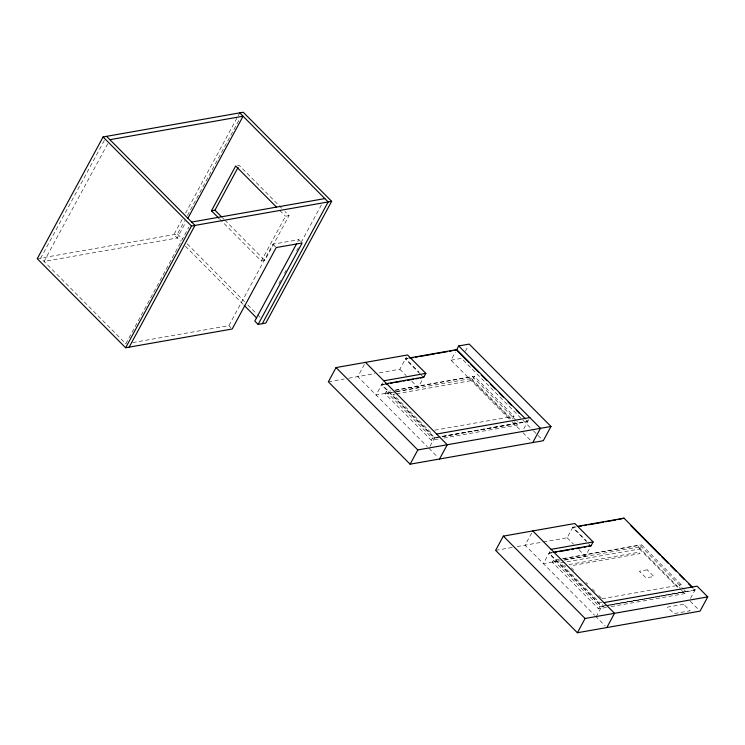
<?xml version="1.0" encoding="UTF-8"?>
<svg xmlns="http://www.w3.org/2000/svg" width="745" height="745" viewBox="0 0 745 745"><rect width="100%" height="100%" fill="white"/><g stroke="black" fill="none" stroke-linecap="round" stroke-linejoin="round"><path stroke-width="0.56" stroke-dasharray="3.73 2.79" d="M104.365 140.433L40.752 258.077L125.877 343.855M107.69 143.776L44.076 261.43L177.254 237.962L185.552 222.615M182.227 219.272L173.93 234.619L180.476 241.212M185.542 213.135L237.543 116.965M238.093 115.941L239.75 112.877M37.25 258.701L177.431 233.995L184.62 220.697M187.386 215.584L239.387 119.414M125.831 343.799L188.885 227.178M219.626 219.021L261.299 261.011L285.521 216.227L289.023 215.612L284.935 211.496M132.694 342.588L228.864 325.649L272.894 244.22L298.829 239.648L301.483 242.33M261.299 261.011L264.81 260.396L289.023 215.612M297.73 241.678L298.829 239.648M278.919 283.51L280.576 280.437M284.45 273.275L286.108 270.212M296.612 250.767L298.279 247.703M301.045 242.591L321.505 204.735M364.398 364.417L357.796 376.625L427.276 446.646M382.679 382.828L376.067 395.046L395.39 391.637M438.097 439.047L431.29 440.248L385.1 393.705L386.199 391.665L390.734 390.874M379.391 372.826L399.851 369.222L406.453 357.004M396.526 391.442L418.122 387.633L422.527 379.494M509.058 418.69L451.014 360.208L455.419 352.059M465.383 351.221L468.13 346.136M431.29 440.248L432.389 438.209L518.604 423.02L516.983 421.391M430.014 446.255L436.067 435.052M396.442 391.702L471.315 378.516L472.414 376.476L516.173 420.571M396.424 393.798L472.228 380.444L474.435 376.374L513.976 416.222L512.327 419.277M443.769 438.051L517.505 425.06L518.604 423.02M523.782 428.813L529.285 418.625M531.679 532.964L525.076 545.182L594.557 615.202M549.959 551.384L543.347 563.602L562.671 560.193M606.514 607.408L598.57 608.805L552.38 562.261L553.479 560.221L561.423 558.825M543.254 541.978L567.131 537.769L573.734 525.56M563.807 559.998L585.402 556.189L589.807 548.05M598.57 608.805L599.669 606.765L604.214 605.964M596.186 616.841L602.798 604.623M564.859 560.063L638.595 547.072L639.694 545.033L683.454 589.127M602.118 602.407L599.855 602.798L560.305 562.959L639.508 549L641.715 544.93L681.256 584.778L679.608 587.833M611.049 606.607L684.785 593.616L685.884 591.577L684.264 589.947M690.513 598.384L696.566 587.181M237.422 165.688L239.173 165.381L278.397 204.903M407.841 358.233L405.569 358.634L419.081 372.249M407.627 358.643L405.354 359.043L420.45 374.251M328.349 381.812L344.209 379.019M348.735 378.227L374.837 373.627M451.014 360.208L461.528 358.354L532.647 430.014M384.066 384.057L381.794 384.457L434.633 437.697L527.851 421.279L526.231 419.64M384.979 384.262L381.57 384.867L434.41 438.107L437.827 437.511M395.278 390.073L472.414 376.476M395.232 390.324L474.435 376.374M385.1 393.705L395.306 391.907M395.288 394.003L393.025 394.403L432.575 434.251M434.773 430.172L513.976 416.222M442.372 436.71L527.637 421.679L526.007 420.04M575.121 526.789L572.849 527.19L586.362 540.796M576.043 526.994L572.635 527.59L590.906 546.011M495.63 550.369L512.616 547.379M517.151 546.579L542.118 542.183M552.483 552.418L549.074 553.014L601.913 606.253L606.458 605.452M552.269 552.818L548.851 553.423L601.69 606.663L603.971 606.262M562.559 558.629L639.694 545.033M563.639 558.685L641.715 544.93M552.38 562.261L560.324 560.864M569.022 564.533L638.754 552.25L640.076 553.591L570.353 565.874M602.053 598.729L681.256 584.778M607.594 605.257L695.132 589.835L693.511 588.196M605.34 605.769L685.884 591.577M609.652 605.257L694.917 590.236L693.288 588.597M533.467 430.843L543.282 440.723M471.315 378.516L513.454 420.981M514.264 421.791L517.505 425.06M638.595 547.072L680.734 589.528M681.545 590.347L684.785 593.616M472.228 380.444L510.167 418.662M639.508 549L677.447 587.218M512.327 421.987L522.133 431.867M522.943 432.687L531.949 441.757M690.224 601.243L699.229 610.304M279.217 205.732L281.666 208.2M279.794 210.463L285.521 216.227M421.242 375.052L423.626 377.454M399.851 369.222L406.202 375.629M411.771 381.226L418.122 387.633M567.131 537.769L573.482 544.176M579.051 549.782L585.402 556.189M272.894 244.22L275.548 246.893M571.387 567.83L573.808 570.27M585.915 582.469L587.526 584.089M592.368 588.969L594.789 591.409M598.831 595.479L601.252 597.918M222.317 217.577L223.947 219.226M224.767 220.054L264.81 260.396M564.449 565.343L565.781 566.675M386.199 391.665L432.389 438.209M553.479 560.221L599.669 606.765M428.906 448.285L437.911 457.356M595.376 616.022L605.191 625.912M177.431 233.995L182.339 238.949M187.256 243.894L244.546 301.623M247.824 304.928L256.829 313.999M257.649 314.818L260.098 317.296M185.384 246.167L243.503 304.714M228.864 325.649L230.857 327.66M647.247 569.841L639.396 571.229L645.99 577.869L653.84 576.49L647.247 569.841M683.668 604.307L667.52 607.147L673.946 613.629L690.103 610.779L683.668 604.307"/><path stroke-width="1.12" d="M258.124 324.429L265.825 323.069L331.655 201.327L243.261 112.253L103.08 136.959L37.25 258.701L125.644 347.766L232.189 329.001L276.218 247.563L302.153 242.991L258.124 324.429L254.799 321.076L296.622 243.717M187.759 218.527L243.075 116.22L109.906 139.688M125.644 347.766L191.474 226.024L331.655 201.327M129.155 347.151L194.976 225.409L106.582 136.335M218.806 218.201L211.45 210.788L235.671 165.995L276.525 207.166M211.45 210.788L214.96 210.174L238.074 167.42M262.324 323.684L328.154 201.942L239.75 112.877M423.626 377.454L425.833 373.385L407.552 354.965L336.06 367.564L328.349 381.812L410.104 464.191L543.282 440.723L550.983 426.475L469.229 344.097L458.715 345.95L456.517 350.02L454.245 350.429M410.104 464.191L417.815 449.933L550.983 426.475M439.541 459.004L447.251 444.756L365.497 362.377M532.768 442.577L540.47 428.328L458.715 345.95M588.634 546.411L590.906 546.011L593.113 541.941L574.833 523.521L503.341 536.121L495.63 550.369L577.384 632.747L700.049 611.133L707.75 596.885L697.115 586.166L603.897 602.593M692.692 587.377L624.021 518.175L618.108 519.582M577.384 632.747L585.095 618.49L707.75 596.885M606.821 627.56L614.532 613.303L532.777 530.934M191.651 222.057L324.829 198.598M408.977 358.028L456.741 349.619L525.411 418.82M411.035 358.038L413.307 357.637M415.58 357.237L417.861 356.836M420.133 356.436L434.912 353.828M437.185 353.428L447.419 351.631M449.691 351.23L451.973 350.83M383.777 380.797L425.833 373.385M385.202 383.861L423.849 377.045M386.124 384.066L388.396 383.666M390.669 383.265L392.941 382.865M395.213 382.464L400.894 381.459M403.166 381.058L405.438 380.658M407.72 380.257L413.401 379.261M415.673 378.86L417.945 378.46M420.217 378.06L422.49 377.659M436.617 434.037L529.835 417.61M577.403 526.389L624.021 518.175M579.452 526.389L581.724 525.989M584.005 525.588L586.278 525.188M588.55 524.787L603.329 522.189M605.601 521.789L615.836 519.982M551.058 549.354L593.113 541.941M553.619 552.213L591.13 545.601M554.541 552.418L556.813 552.017M559.085 551.617L569.31 549.819M571.583 549.419L573.864 549.018M576.136 548.618L581.817 547.612M584.089 547.212L586.362 546.811M456.517 350.02L469.229 362.834M470.821 364.435L478.858 372.537M481.298 374.996L486.988 380.732M490.238 384.001L495.118 388.918M499.178 393.015L503.248 397.113M508.127 402.021L511.377 405.299M516.257 410.216L519.507 413.494M630.95 525.784L659.958 555.016M661.588 556.655L668.088 563.211M670.528 565.669L676.218 571.396M679.468 574.674L684.348 579.591M688.408 583.689L692.478 587.777M214.96 210.174L221.498 216.758M336.06 367.564L417.815 449.933M503.341 536.121L585.095 618.49M103.08 136.959L191.474 226.024M244.313 305.543L256.597 317.91"/></g></svg>
